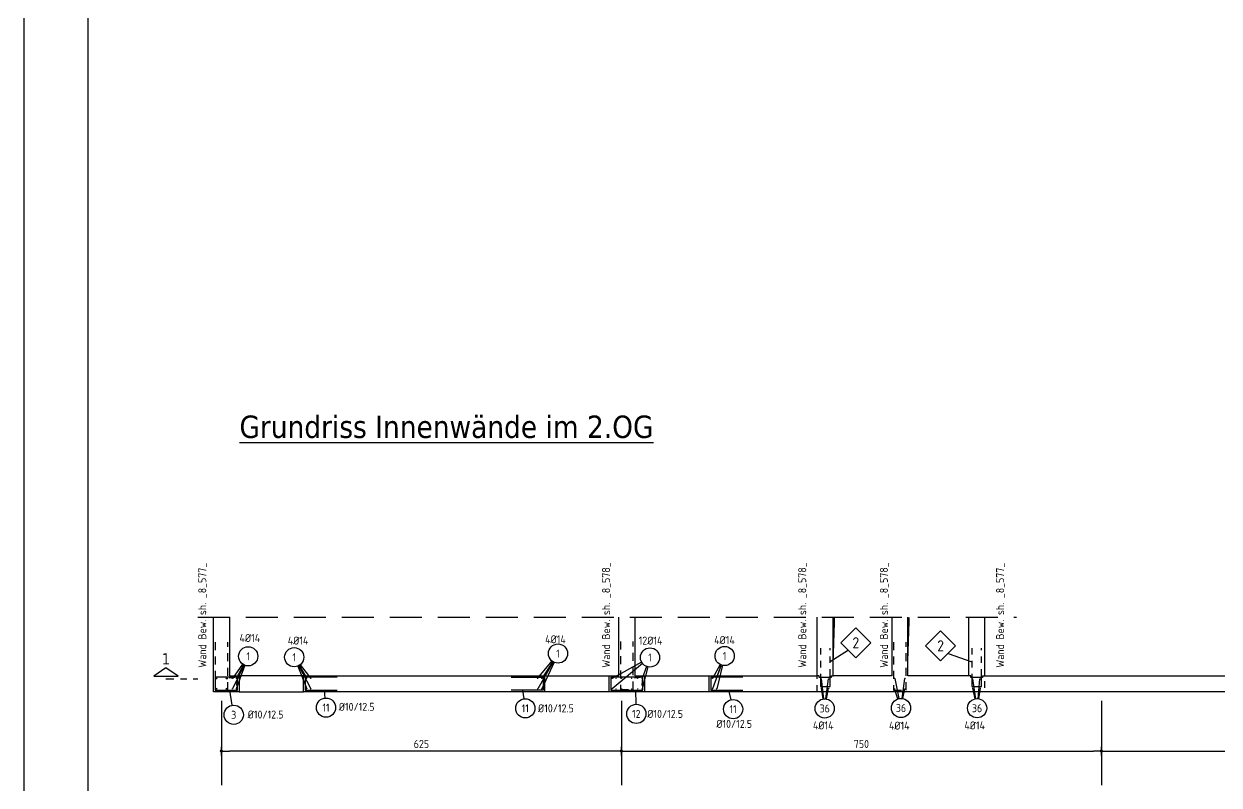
# Model space of a CAD drawing. Extents: x -4 to 83.9, y -5.7 to 50.5.
# Drawn here: x 6 to 24.68, y 17.09 to 28.98 of the extents above; entities that cross this region are included whole.
import ezdxf
from ezdxf.enums import TextEntityAlignment as Align

# ---------------------------------------------------------------- set-up
doc = ezdxf.new("R2010")
doc.units = 0
doc.header["$LTSCALE"] = 0.5
for name, pattern in [('AUSGEZOGEN', [1000.01, 1000, 0.01]), ('DASHDOTSMALL', [1.05, 0.5, -0.25, 0.05, -0.25]), ('DASHEDX2', [1.5, 1, -0.5]), ('DOT', [0.175, 0.05, -0.125]), ('HIDDEN', [0.375, 0.25, -0.125]), ('HIDDEN2', [0.187, 0.125, -0.062]), ('STRICHPUNKT2', [0.55, 0.25, -0.125, 0.05, -0.125])]:
    doc.linetypes.add(name, pattern=pattern)
for name, color, linetype in [('ACHSEN', 7, 'Continuous'), ('BETON', 7, 'Continuous'), ('DG', 7, 'Continuous'), ('grau_dunkel', 7, 'Continuous'), ('HBT', 7, 'Continuous'), ('HILFE', 7, 'Continuous'), ('MASSE', 7, 'Continuous'), ('OBJEKT', 7, 'Continuous'), ('RAHMEN', 7, 'Continuous'), ('RND', 7, 'Continuous'), ('RND-1', 7, 'Continuous'), ('SCHNITTE', 7, 'Continuous'), ('TEXT', 7, 'Continuous')]:
    doc.layers.add(name, color=color, linetype=linetype)
doc.styles.add('helv', font='tahoma.ttf')
doc.styles.add('txt', font='isocp.shx')
doc.dimstyles.new('DOT_I', dxfattribs={"dimscale": 0.5, "dimtxt": 0.25, "dimasz": 0.25, "dimexe": 0.1, "dimexo": 0.3, "dimgap": 0.1, "dimtad": 1, "dimdec": 3, "dimzin": 3, "dimtxsty": 'txt', "dimblk": 'DOT', "dimblk1": 'DOT', "dimblk2": 'DOT', "dimsah": 1, "dimcen": 0.1, "dimse1": 1, "dimse2": 1, "dimazin": 0, "dimtfac": 1, "dimtdec": 4, "dimtix": 1, "dimtmove": 2, "dimatfit": 3, "dimfxl": 0, "dimtvp": 1, "dimtolj": 1, "dimtzin": 0, "dimarcsym": 0})

# ---------------------------------------------------------------- blocks, each defined once
blk = doc.blocks.new('SCHN-2')
at = {"layer": 'SCHNITTE', "color": 6, "linetype": 'Continuous'}
blk.add_lwpolyline([(0.378, 0.088), (0, 0.34), (-0.378, 0.088)], close=True, dxfattribs=at)
at = {"layer": 'SCHNITTE', "color": 1, "linetype": 'DASHDOTSMALL', "style": 'helv'}
blk.add_attdef('SCHN-2', text='', height=0.35, dxfattribs=at).set_placement((0, 0.45), align=Align.CENTER)
blk = doc.blocks.new('DINA0')
at = {"layer": 'RAHMEN'}
blk.add_line((0, 84.1), (0, 0), dxfattribs=at)
at = {"layer": 'RAHMEN', "color": 5}
blk.add_line((2, 83.6), (2, 0.5), dxfattribs=at)
blk = doc.blocks.new('RND_HIN')
at = {"layer": 'RND', "color": 7, "linetype": 'Continuous'}
blk.add_circle((0, 0), 0.3, dxfattribs=at)
at = {"layer": 'RND', "color": 7, "linetype": 'Continuous', "style": 'txt'}
blk.add_attdef('POSI', text='', height=0.25, dxfattribs=at).set_placement((0, 0), align=Align.MIDDLE)
blk = doc.blocks.new('DOT')
at = {"layer": 'MASSE', "color": 7, "linetype": 'Continuous'}
for p, q in [((0, 0), (-1, 0)), ((0, 0.54), (0, -0.54))]:
    blk.add_line(p, q, dxfattribs=at)
at = {"layer": 'MASSE', "color": 7, "linetype": 'Continuous', "const_width": 0.2}
blk.add_lwpolyline([(-0.1, 0, 1), (0.1, 0, 1)], format="xyb", close=True, dxfattribs=at)
blk = doc.blocks.new('*D38')
at = {"layer": 'Defpoints', "color": 0, "linetype": 'AUSGEZOGEN', "transparency": 16777216}
for p in [(9.087, 17.619), (9.087, 17.619), (15.337, 17.619)]:
    blk.add_point(p, dxfattribs=at)
at = {"layer": 'MASSE', "color": 0, "linetype": 'AUSGEZOGEN', "lineweight": -2, "transparency": 16777216}
blk.add_line((15.212, 17.619), (9.212, 17.619), dxfattribs=at)
at = {"layer": 'MASSE', "color": 0, "linetype": 'AUSGEZOGEN', "lineweight": -2, "transparency": 16777216, "xscale": 0.125, "yscale": 0.125, "zscale": 0.125, "rotation": 180}
blk.add_blockref('DOT', (9.087, 17.619), dxfattribs=at)
at = {"layer": 'MASSE', "color": 0, "linetype": 'AUSGEZOGEN', "lineweight": -2, "transparency": 16777216, "xscale": 0.125, "yscale": 0.125, "zscale": 0.125}
blk.add_blockref('DOT', (15.337, 17.619), dxfattribs=at)
at = {"layer": 'MASSE', "color": 0, "linetype": 'AUSGEZOGEN', "transparency": 16777216, "insert": (12.212, 17.731), "char_height": 0.125, "attachment_point": 5, "style": 'txt'}
blk.add_mtext('\\A1;625', dxfattribs=at)
blk = doc.blocks.new('*D39')
at = {"layer": 'Defpoints', "color": 0, "linetype": 'AUSGEZOGEN', "transparency": 16777216}
for p in [(15.337, 17.619), (22.837, 17.619), (22.837, 17.619)]:
    blk.add_point(p, dxfattribs=at)
at = {"layer": 'MASSE', "color": 0, "linetype": 'AUSGEZOGEN', "lineweight": -2, "transparency": 16777216}
blk.add_line((15.462, 17.619), (22.712, 17.619), dxfattribs=at)
at = {"layer": 'MASSE', "color": 0, "linetype": 'AUSGEZOGEN', "lineweight": -2, "transparency": 16777216, "xscale": 0.125, "yscale": 0.125, "zscale": 0.125, "rotation": 180}
blk.add_blockref('DOT', (15.337, 17.619), dxfattribs=at)
at = {"layer": 'MASSE', "color": 0, "linetype": 'AUSGEZOGEN', "lineweight": -2, "transparency": 16777216, "xscale": 0.125, "yscale": 0.125, "zscale": 0.125}
blk.add_blockref('DOT', (22.837, 17.619), dxfattribs=at)
at = {"layer": 'MASSE', "color": 0, "linetype": 'AUSGEZOGEN', "transparency": 16777216, "insert": (19.087, 17.731), "char_height": 0.125, "attachment_point": 5, "style": 'txt'}
blk.add_mtext('\\A1;750', dxfattribs=at)
blk = doc.blocks.new('*D40')
at = {"layer": 'Defpoints', "color": 0, "linetype": 'AUSGEZOGEN', "transparency": 16777216}
for p in [(22.837, 17.619), (30.337, 17.619), (30.337, 17.619)]:
    blk.add_point(p, dxfattribs=at)
at = {"layer": 'MASSE', "color": 0, "linetype": 'AUSGEZOGEN', "lineweight": -2, "transparency": 16777216}
blk.add_line((22.962, 17.619), (30.212, 17.619), dxfattribs=at)
at = {"layer": 'MASSE', "color": 0, "linetype": 'AUSGEZOGEN', "lineweight": -2, "transparency": 16777216, "xscale": 0.125, "yscale": 0.125, "zscale": 0.125, "rotation": 180}
blk.add_blockref('DOT', (22.837, 17.619), dxfattribs=at)
at = {"layer": 'MASSE', "color": 0, "linetype": 'AUSGEZOGEN', "lineweight": -2, "transparency": 16777216, "xscale": 0.125, "yscale": 0.125, "zscale": 0.125}
blk.add_blockref('DOT', (30.337, 17.619), dxfattribs=at)
at = {"layer": 'MASSE', "color": 0, "linetype": 'AUSGEZOGEN', "transparency": 16777216, "insert": (26.587, 17.731), "char_height": 0.125, "attachment_point": 5, "style": 'txt'}
blk.add_mtext('\\A1;750', dxfattribs=at)
blk = doc.blocks.new('A$C9f143eb6')
at = {"layer": 'HILFE', "color": 102, "linetype": 'AUSGEZOGEN'}
for p, q in [((0.236, 0.397), (-0.048, 0.215)), ((1.793, 0.349), (2.163, 0.215))]:
    blk.add_line(p, q, dxfattribs=at)

msp = doc.modelspace()

# ---------------------------------------------------------------- linework, layer by layer
at = {"layer": 'ACHSEN', "color": 140, "linetype": 'AUSGEZOGEN'}
for p, q in [((9.0874, 18.4055), (9.0874, 17.0889)), ((15.3374, 18.4055), (15.3374, 17.0889)), ((22.8374, 18.4055), (22.8374, 17.0889))]:
    msp.add_line(p, q, dxfattribs=at)
at = {"layer": 'BETON', "color": 6, "linetype": 'AUSGEZOGEN', "lineweight": -2}
for p, q in [((8.9624, 18.5472), (8.9624, 19.7094)), ((9.2124, 19.7094), (9.2125, 18.7972)), ((15.2974, 18.7972), (15.2974, 19.7094)), ((15.5474, 19.7094), (15.5474, 18.7972)), ((18.3974, 18.7972), (18.3974, 19.7094)), ((21.0124, 19.7094), (21.0124, 18.7972)), ((9.2125, 18.7972), (9.3624, 18.7972)), ((9.3624, 18.7972), (9.3624, 18.5472)), ((15.1474, 18.5472), (15.1474, 18.7972)), ((15.1474, 18.7972), (15.2974, 18.7972)), ((15.5474, 18.7972), (15.6974, 18.7972)), ((15.6974, 18.7972), (15.6974, 18.5472)), ((16.7074, 18.5472), (16.7074, 18.7972)), ((16.7074, 18.7972), (18.3974, 18.7972)), ((21.0124, 18.7972), (31.8874, 18.7972)), ((9.3624, 18.5472), (8.9624, 18.5472)), ((15.6974, 18.5472), (15.1474, 18.5472)), ((32.2874, 18.5472), (16.7074, 18.5472))]:
    msp.add_line(p, q, dxfattribs=at)
for points in [[(18.6474, 18.7972), (18.6474, 19.7094)], [(19.5624, 19.7094), (19.5624, 18.7972), (18.6474, 18.7972)], [(20.7624, 19.7094), (20.7624, 18.7972), (19.8125, 18.7972), (19.8125, 19.7094)]]:
    msp.add_lwpolyline(points, dxfattribs=at)
msp.add_lwpolyline([(10.3724, 18.7972), (14.1374, 18.7972), (14.1374, 18.5472), (10.3724, 18.5472)], close=True, dxfattribs=at)
at = {"layer": 'DG', "color": 7, "linetype": 'DOT', "lineweight": -2}
for points in [[(21.0124, 19.7094), (21.0124, 18.5472), (18.3974, 18.5472), (18.3974, 19.7094)], [(19.5624, 19.7094), (19.5624, 18.7972), (18.6474, 18.7972), (18.6474, 19.7094)], [(20.7624, 19.7094), (20.7624, 18.7972), (19.8124, 18.7972), (19.8124, 19.7094)], [(19.8124, 18.5472), (19.5624, 18.5472)]]:
    msp.add_lwpolyline(points, dxfattribs=at)
at = {"layer": 'grau_dunkel', "color": 21}
for points in [[(18.6474, 18.7972, 0, 0.0295, 0), (18.6622, 19.7094, 0, 0, 0)], [(19.8125, 18.7972, 0, 0.0307, 0), (19.8278, 19.7094, 0, 0, 0)]]:
    msp.add_lwpolyline(points, format="xyseb", dxfattribs=at)
at = {"layer": 'HBT', "color": 102, "linetype": 'AUSGEZOGEN'}
for p, q in [((18.4294, 18.7972), (18.3974, 18.7972)), ((18.6154, 18.7972), (18.6474, 18.7972)), ((20.7944, 18.7972), (20.7624, 18.7972)), ((20.9804, 18.7972), (21.0124, 18.7972))]:
    msp.add_line(p, q, dxfattribs=at)
at = {"layer": 'HBT', "color": 1, "linetype": 'Continuous'}
for points in [[(18.7668, 19.3109), (19.0001, 19.5443), (19.2335, 19.3109), (19.0001, 19.0776)], [(20.0904, 19.2632), (20.3238, 19.4966), (20.5571, 19.2632), (20.3238, 19.0299)]]:
    msp.add_lwpolyline(points, close=True, dxfattribs=at)
at = {"layer": 'HBT', "color": 1, "linetype": 'HIDDEN2'}
for points in [[(18.4454, 19.2272), (18.4454, 18.7972), (18.4454, 18.7672)], [(18.5994, 18.7672), (18.5994, 18.7972), (18.5994, 19.2272)], [(20.8104, 19.2272), (20.8104, 18.7972), (20.8104, 18.7672)], [(20.9644, 18.7672), (20.9644, 18.7972), (20.9644, 19.2272)], [(18.4454, 18.7672), (18.4454, 18.6272), (18.5994, 18.6272), (18.5994, 18.7672)], [(20.8104, 18.7672), (20.8104, 18.6272), (20.9644, 18.6272), (20.9644, 18.7672)]]:
    msp.add_lwpolyline(points, dxfattribs=at)
at = {"layer": 'HBT', "color": 102, "linetype": 'AUSGEZOGEN'}
for points in [[(18.6154, 18.7972), (18.6154, 18.7672), (18.4294, 18.7672), (18.4294, 18.7972)], [(20.9804, 18.7972), (20.9804, 18.7672), (20.7944, 18.7672), (20.7944, 18.7972)]]:
    msp.add_lwpolyline(points, dxfattribs=at)
at = {"layer": 'HBT', "color": 1, "linetype": 'AUSGEZOGEN'}
for points in [[(18.4454, 18.7672), (18.4454, 18.6272), (18.5994, 18.6272), (18.5994, 18.7672)], [(20.8104, 18.7672), (20.8104, 18.6272), (20.9644, 18.6272), (20.9644, 18.7672)]]:
    msp.add_lwpolyline(points, dxfattribs=at)
at = {"layer": 'HILFE', "color": 102, "linetype": 'DASHEDX2'}
msp.add_line((8.7198, 19.7094), (21.5128, 19.7094), dxfattribs=at)
at = {"layer": 'OBJEKT', "color": 7, "linetype": 'AUSGEZOGEN'}
for p, q in [((10.3724, 18.7972), (9.3624, 18.7972)), ((14.1374, 18.7972), (15.1474, 18.7972)), ((15.6974, 18.7972), (16.7074, 18.7972)), ((9.3624, 18.5472), (10.3724, 18.5472)), ((15.1474, 18.5472), (14.1374, 18.5472)), ((16.7074, 18.5472), (15.6974, 18.5472))]:
    msp.add_line(p, q, dxfattribs=at)
at = {"layer": 'RND', "color": 102, "linetype": 'AUSGEZOGEN'}
for p, q in [((9.4186, 18.9784), (9.2603, 18.7561)), ((9.4406, 18.9654), (9.2603, 18.5906)), ((9.4331, 18.9693), (9.3152, 18.7561)), ((9.4532, 18.96), (9.3152, 18.5906)), ((10.28, 18.946), (10.4208, 18.5906)), ((10.2948, 18.9528), (10.4857, 18.5906)), ((10.3015, 18.9565), (10.4208, 18.7561)), ((10.318, 18.9679), (10.4857, 18.7561)), ((14.2501, 19.0279), (14.0209, 18.7561)), ((14.2723, 19.0124), (14.0309, 18.5906)), ((14.2651, 19.0168), (14.0958, 18.7561)), ((14.2847, 19.0061), (14.0958, 18.5906)), ((15.6522, 19.0096), (15.1925, 18.7561)), ((15.6682, 18.9861), (15.1925, 18.5906)), ((15.7314, 18.9414), (15.6627, 18.7561)), ((15.7477, 18.9364), (15.6627, 18.5906)), ((16.8787, 18.973), (16.7623, 18.7561)), ((16.8983, 18.9642), (16.7623, 18.5906)), ((16.8964, 18.9649), (16.8172, 18.7561)), ((16.9149, 18.9592), (16.8272, 18.5906)), ((18.4976, 18.4346), (18.4635, 18.7465)), ((18.5333, 18.4343), (18.5742, 18.7465)), ((19.6763, 18.4399), (19.6127, 18.7561)), ((19.7247, 18.4417), (19.7646, 18.7561)), ((20.8728, 18.4377), (20.8285, 18.7465)), ((20.9089, 18.4385), (20.9392, 18.7465)), ((9.2555, 18.3352), (9.2166, 18.5722)), ((10.7073, 18.4481), (10.6958, 18.5722)), ((13.816, 18.4365), (13.7988, 18.5722)), ((15.5664, 18.351), (15.5614, 18.5722)), ((17.0502, 18.4213), (17.0172, 18.5722)), ((18.4904, 18.4337), (18.4635, 18.603)), ((18.5419, 18.4329), (18.5742, 18.603)), ((19.6567, 18.4346), (19.6027, 18.5906)), ((19.7349, 18.44), (19.7646, 18.5906)), ((20.8634, 18.436), (20.8285, 18.603)), ((20.9201, 18.4369), (20.9492, 18.603))]:
    msp.add_line(p, q, dxfattribs=at)
at = {"layer": 'RND', "color": 7, "linetype": 'HIDDEN'}
for points in [[(8.9874, 19.3222), (8.9874, 18.5722), (9.1874, 18.5722), (9.1874, 19.3222)], [(15.3224, 19.3294), (15.3224, 18.5794), (15.5224, 18.5794), (15.5224, 19.3294)], [(19.5874, 19.3223), (19.5874, 18.5723), (19.7874, 18.5723), (19.7874, 19.3223)]]:
    msp.add_lwpolyline(points, dxfattribs=at)
at = {"layer": 'RND', "color": 7, "linetype": 'AUSGEZOGEN', "const_width": 0.01}
for points in [[(9.2503, 18.7561, 1), (9.2603, 18.7561, 1)], [(9.3152, 18.7561, 1), (9.3252, 18.7561, 1)], [(10.4108, 18.7561, 1), (10.4208, 18.7561, 1)], [(10.4757, 18.7561, 1), (10.4857, 18.7561, 1)], [(14.0209, 18.7561, 1), (14.0309, 18.7561, 1)], [(14.0858, 18.7561, 1), (14.0958, 18.7561, 1)], [(15.1825, 18.7561, 1), (15.1925, 18.7561, 1)], [(15.2474, 18.7561, 1), (15.2574, 18.7561, 1)], [(15.3378, 18.7561, 1), (15.3478, 18.7561, 1)], [(15.4921, 18.7561, 1), (15.5021, 18.7561, 1)], [(15.5877, 18.7561, 1), (15.5977, 18.7561, 1)], [(15.6527, 18.7561, 1), (15.6627, 18.7561, 1)], [(16.7523, 18.7561, 1), (16.7623, 18.7561, 1)], [(16.8172, 18.7561, 1), (16.8272, 18.7561, 1)], [(18.4535, 18.7465, 1), (18.4635, 18.7465, 1)], [(18.5742, 18.7465, 1), (18.5842, 18.7465, 1)], [(19.6027, 18.7561, 1), (19.6127, 18.7561, 1)], [(19.7646, 18.7561, 1), (19.7746, 18.7561, 1)], [(20.8185, 18.7465, 1), (20.8285, 18.7465, 1)], [(20.9392, 18.7465, 1), (20.9492, 18.7465, 1)], [(9.2503, 18.5906, 1), (9.2603, 18.5906, 1)], [(9.3152, 18.5906, 1), (9.3252, 18.5906, 1)], [(10.4108, 18.5906, 1), (10.4208, 18.5906, 1)], [(10.4757, 18.5906, 1), (10.4857, 18.5906, 1)], [(14.0209, 18.5906, 1), (14.0309, 18.5906, 1)], [(14.0858, 18.5906, 1), (14.0958, 18.5906, 1)], [(15.1825, 18.5906, 1), (15.1925, 18.5906, 1)], [(15.2474, 18.5906, 1), (15.2574, 18.5906, 1)], [(15.3378, 18.5906, 1), (15.3478, 18.5906, 1)], [(15.4921, 18.5906, 1), (15.5021, 18.5906, 1)], [(15.5877, 18.5906, 1), (15.5977, 18.5906, 1)], [(15.6527, 18.5906, 1), (15.6627, 18.5906, 1)], [(16.7523, 18.5906, 1), (16.7623, 18.5906, 1)], [(16.8172, 18.5906, 1), (16.8272, 18.5906, 1)], [(18.4535, 18.603, 1), (18.4635, 18.603, 1)], [(18.5742, 18.603, 1), (18.5842, 18.603, 1)], [(19.6027, 18.5906, 1), (19.6127, 18.5906, 1)], [(19.7646, 18.5906, 1), (19.7746, 18.5906, 1)], [(20.8185, 18.603, 1), (20.8285, 18.603, 1)], [(20.9392, 18.603, 1), (20.9492, 18.603, 1)]]:
    msp.add_lwpolyline(points, format="xyb", close=True, dxfattribs=at)
at = {"layer": 'RND', "color": 7, "linetype": 'AUSGEZOGEN'}
for centre in [(9.0044, 18.7561), (9.1714, 18.7561), (9.0044, 18.5906), (9.1714, 18.5906)]:
    msp.add_circle(centre, 0.01, dxfattribs=at)
at = {"layer": 'RND-1', "color": 1, "linetype": 'AUSGEZOGEN'}
for points in [[(9.3261, 18.6427), (9.3374, 18.7722), (8.9874, 18.7722), (8.9874, 18.5722), (9.3374, 18.5722), (9.3374, 18.7722), (9.2079, 18.7609)], [(10.8974, 18.7722), (10.3974, 18.7722), (10.3974, 18.5722), (10.8974, 18.5722)], [(13.6124, 18.7722), (14.1124, 18.7722), (14.1124, 18.5722), (13.6124, 18.5722)], [(15.6611, 18.6427), (15.6724, 18.7722), (15.1724, 18.7722), (15.1724, 18.5722), (15.6724, 18.5722), (15.6724, 18.7722), (15.5429, 18.7609)], [(17.2324, 18.7722), (16.7324, 18.7722), (16.7324, 18.5722), (17.2324, 18.5722)]]:
    msp.add_lwpolyline(points, dxfattribs=at)
at = {"layer": 'SCHNITTE', "color": 6, "linetype": 'STRICHPUNKT2'}
msp.add_line((8.2205, 18.7478), (8.7205, 18.7478), dxfattribs=at)

# ---------------------------------------------------------------- block references
at = {"layer": 'RAHMEN', "color": 7, "linetype": 'AUSGEZOGEN', "xscale": 0.5, "yscale": 0.5, "zscale": 0.5}
msp.add_blockref('DINA0', (6.0012, 1.4073), dxfattribs=at)
at = {"layer": 'RND', "color": 7, "linetype": 'AUSGEZOGEN', "xscale": 0.5, "yscale": 0.5, "zscale": 0.5}
for p, values in [((9.5057, 19.1005), {'POSI': '1'}), ((10.2248, 19.0854), {'POSI': '1'}), ((14.3468, 19.1426), {'POSI': '1'}), ((16.9497, 19.1051), {'POSI': '1'}), ((15.7836, 19.082), {'POSI': '1'}), ((9.2798, 18.1872), {'POSI': '3'}), ((10.7212, 18.2988), {'POSI': '11'}), ((13.8349, 18.2877), {'POSI': '11'}), ((15.5698, 18.201), {'POSI': '12'}), ((17.0823, 18.2747), {'POSI': '11'}), ((18.5139, 18.2855), {'POSI': '36'}), ((19.7059, 18.2929), {'POSI': '36'}), ((20.8942, 18.2892), {'POSI': '36'})]:
    msp.add_blockref('RND_HIN', p, dxfattribs=at).add_auto_attribs(values)
at = {"layer": 'RND', "color": 1, "linetype": 'AUSGEZOGEN'}
msp.add_blockref('A$C9f143eb6', (18.6474, 18.7972), dxfattribs=at)
at = {"layer": 'SCHNITTE', "color": 6, "linetype": 'STRICHPUNKT2', "xscale": 0.5, "yscale": 0.5, "zscale": 0.5}
msp.add_blockref('SCHN-2', (8.2205, 18.7478), dxfattribs=at).add_auto_attribs({'SCHN-2': '1'})

# ---------------------------------------------------------------- texts
at = {"layer": 'HBT', "color": 1, "linetype": 'Continuous', "style": 'txt'}
for p in [(19.0001, 19.223), (20.3238, 19.1753)]:
    msp.add_attdef('2', text='?', height=0.175, dxfattribs=at).set_placement(p, align=Align.CENTER)
at = {"layer": 'TEXT', "color": 5, "linetype": 'AUSGEZOGEN', "style": 'helv'}
msp.add_text('%%UGrundriss Innenwände im 2.OG%%U ', height=0.35, dxfattribs=at).set_placement((9.3695, 22.5102))
at = {"layer": 'TEXT', "color": 7, "linetype": 'AUSGEZOGEN', "style": 'txt'}
for s, p in [('Wand Bew. sh. _8_577_', (8.8504, 18.922)), ('Wand Bew. sh. _8_578_', (15.1595, 18.922)), ('Wand Bew. sh. _8_578_', (18.225, 18.922)), ('Wand Bew. sh. _8_578_', (19.5011, 18.922)), ('Wand Bew. sh. _8_577_', (21.316, 18.922))]:
    msp.add_text(s, height=0.125, rotation=90, dxfattribs=at).set_placement(p)
for s, p in [('4%%C14', (9.3701, 19.3244)), ('4%%C14', (14.1456, 19.3036)), ('4%%C14', (10.1234, 19.2829)), ('12%%C14', (15.6073, 19.2829)), ('4%%C14', (16.7867, 19.2917)), ('%%C10/12.5', (10.9207, 18.2488)), ('%%C10/12.5', (14.0346, 18.2248)), ('%%C10/12.5', (9.4982, 18.1284)), ('%%C10/12.5', (15.741, 18.138)), ('%%C10/12.5', (16.8194, 17.9821)), ('4%%C14', (18.3299, 17.9585)), ('4%%C14', (19.5177, 17.9545)), ('4%%C14', (20.6949, 17.9585))]:
    msp.add_text(s, height=0.125, dxfattribs=at).set_placement(p)

# ---------------------------------------------------------------- dimensions: what is measured, and where the dimension line sits
at = {"layer": 'MASSE', "color": 7, "linetype": 'AUSGEZOGEN'}
for base, p1, p2, picture, middle in [((9.0874, 17.6188), (15.3374, 17.6188), (9.0874, 17.6188), '*D38', (12.2124, 17.7313)), ((22.8374, 17.6188), (15.3374, 17.6188), (22.8374, 17.6188), '*D39', (19.0874, 17.7313)), ((30.3374, 17.6188), (22.8374, 17.6188), (30.3374, 17.6188), '*D40', (26.5874, 17.7313))]:
    dim = msp.add_linear_dim(base=base, p1=p1, p2=p2, dimstyle='DOT_I', override={"dimdec": 0, "dimlfac": 100}, dxfattribs=at)
    dim.commit()
    dim.dimension.update_dxf_attribs({"geometry": picture, "text_midpoint": middle})

doc.saveas('drawing.dxf')
